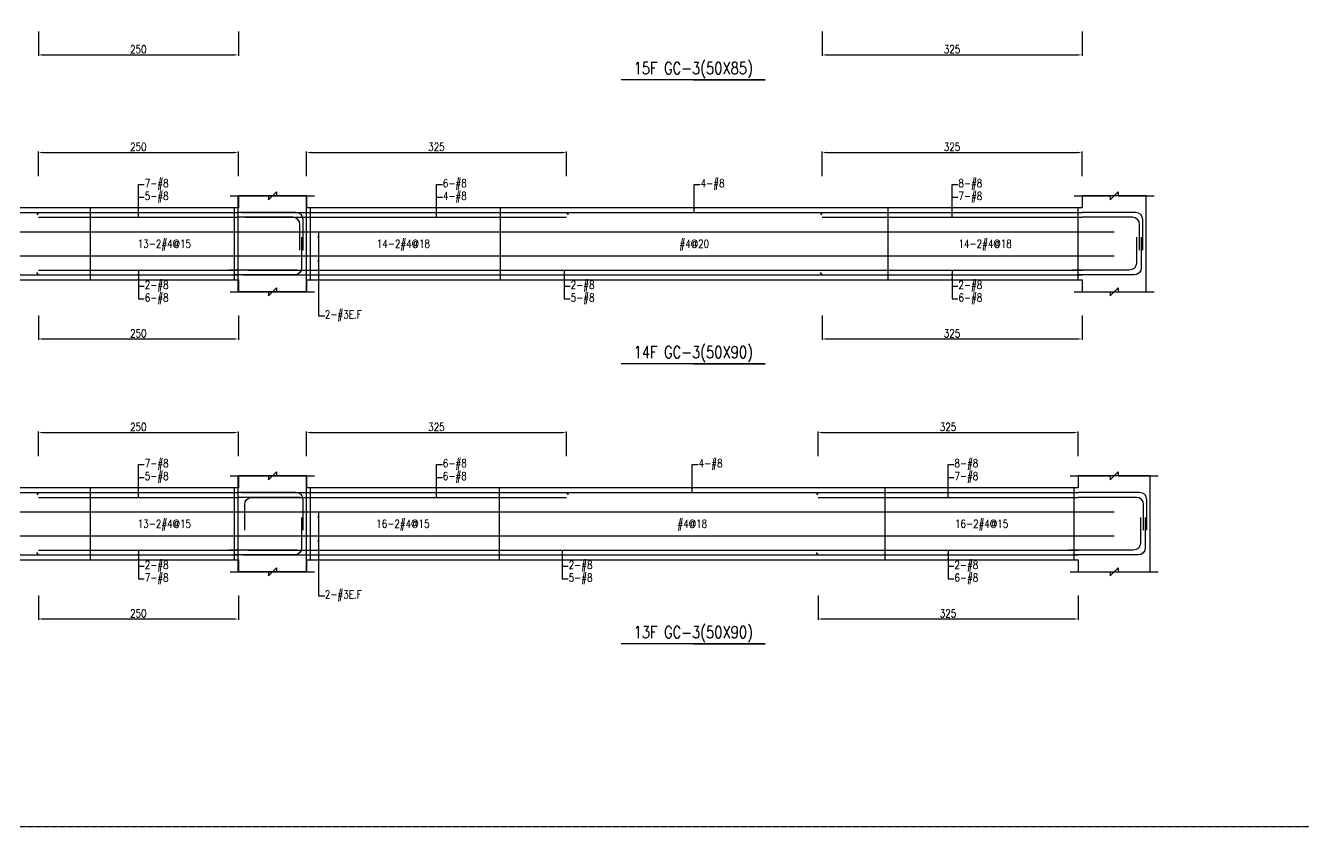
# Model space of a CAD drawing. Header units: millimetres. Extents: x 0 to 84580, y -12276 to 4373.
# Drawn here: x 27765 to 29362, y -6138 to -5137 of the extents above; entities that cross this region are included whole.
import ezdxf
from ezdxf.enums import TextEntityAlignment as Align

# ---------------------------------------------------------------- set-up
doc = ezdxf.new("R2010")
doc.units = ezdxf.units.MM
doc.header["$MEASUREMENT"] = 0
doc.linetypes.add('CENTER', pattern=[2, 1.25, -0.25, 0.25, -0.25])
for name, color, linetype in [('S-DIM', 2, 'Continuous'), ('S-GRID', 1, 'CENTER'), ('S-LEADER', 2, 'Continuous'), ('S-RC', 130, 'Continuous'), ('S-REINF', 6, 'Continuous'), ('S-TEXT', 2, 'Continuous')]:
    doc.layers.add(name, color=color, linetype=linetype)
doc.styles.add('CS4', font='romans.shx', dxfattribs={"width": 0.8, "bigfont": 'lsp.shx'})
doc.styles.get("Standard").update_dxf_attribs({"font": 'arial.ttf'})
doc.dimstyles.new('ISO-25', dxfattribs={"dimtxt": 2.5, "dimasz": 2.5, "dimexe": 1.25, "dimexo": 0.625, "dimtad": 1, "dimtxsty": 'Standard', "dimcen": 2.5, "dimadec": 0, "dimazin": 0, "dimtfac": 1, "dimtmove": 0, "dimatfit": 3, "dimfxl": 0, "dimarcsym": 0})

# ---------------------------------------------------------------- blocks, each defined once
blk = doc.blocks.new('*D1278')
at = {"layer": 'DEFPOINTS', "color": 0, "transparency": 16777216}
for p in [(28030.6, -5645.7), (27780.6, -5675.7), (28030.6, -5675.7)]:
    blk.add_point(p, dxfattribs=at)
at = {"layer": 'S-DIM', "color": 0, "lineweight": -2, "transparency": 16777216}
for p, q in [((27780.6, -5675.1), (27780.6, -5644.4)), ((27786.6, -5645.7), (28024.6, -5645.7)), ((28030.6, -5675.1), (28030.6, -5644.4))]:
    blk.add_line(p, q, dxfattribs=at)
at = {"layer": 'S-DIM', "color": 0, "transparency": 16777216}
for points in [[(27786.6, -5644.7), (27786.6, -5646.7), (27780.6, -5645.7)], [(28024.6, -5644.7), (28024.6, -5646.7), (28030.6, -5645.7)]]:
    blk.add_solid(points, dxfattribs=at)
at = {"layer": 'S-DIM', "color": 0, "transparency": 16777216, "insert": (27905.6, -5638.7), "char_height": 10, "attachment_point": 5, "style": 'CS4'}
blk.add_mtext('250', dxfattribs=at)
blk = doc.blocks.new('*D1280')
at = {"layer": 'DEFPOINTS', "color": 0, "transparency": 16777216}
for p in [(27780.6, -5848.7), (28030.6, -5848.7), (28030.6, -5878.7)]:
    blk.add_point(p, dxfattribs=at)
at = {"layer": 'S-DIM', "color": 0, "lineweight": -2, "transparency": 16777216}
for p, q in [((27780.6, -5849.3), (27780.6, -5879.9)), ((28030.6, -5849.3), (28030.6, -5879.9)), ((27786.6, -5878.7), (28024.6, -5878.7))]:
    blk.add_line(p, q, dxfattribs=at)
at = {"layer": 'S-DIM', "color": 0, "transparency": 16777216}
for points in [[(27786.6, -5877.7), (27786.6, -5879.7), (27780.6, -5878.7)], [(28024.6, -5877.7), (28024.6, -5879.7), (28030.6, -5878.7)]]:
    blk.add_solid(points, dxfattribs=at)
at = {"layer": 'S-DIM', "color": 0, "transparency": 16777216, "insert": (27905.6, -5871.7), "char_height": 10, "attachment_point": 5, "style": 'CS4'}
blk.add_mtext('250', dxfattribs=at)
blk = doc.blocks.new('*D1282')
at = {"layer": 'DEFPOINTS', "color": 0, "transparency": 16777216}
for p in [(28030.6, -5295.7), (27780.6, -5325.7), (28030.6, -5325.7)]:
    blk.add_point(p, dxfattribs=at)
at = {"layer": 'S-DIM', "color": 0, "lineweight": -2, "transparency": 16777216}
for p, q in [((27780.6, -5325.1), (27780.6, -5294.4)), ((27786.6, -5295.7), (28024.6, -5295.7)), ((28030.6, -5325.1), (28030.6, -5294.4))]:
    blk.add_line(p, q, dxfattribs=at)
at = {"layer": 'S-DIM', "color": 0, "transparency": 16777216}
for points in [[(27786.6, -5294.7), (27786.6, -5296.7), (27780.6, -5295.7)], [(28024.6, -5294.7), (28024.6, -5296.7), (28030.6, -5295.7)]]:
    blk.add_solid(points, dxfattribs=at)
at = {"layer": 'S-DIM', "color": 0, "transparency": 16777216, "insert": (27905.6, -5288.7), "char_height": 10, "attachment_point": 5, "style": 'CS4'}
blk.add_mtext('250', dxfattribs=at)
blk = doc.blocks.new('*D1284')
at = {"layer": 'DEFPOINTS', "color": 0, "transparency": 16777216}
for p in [(27780.6, -5498.7), (28030.6, -5498.7), (28030.6, -5528.7)]:
    blk.add_point(p, dxfattribs=at)
at = {"layer": 'S-DIM', "color": 0, "lineweight": -2, "transparency": 16777216}
for p, q in [((27780.6, -5499.3), (27780.6, -5529.9)), ((28030.6, -5499.3), (28030.6, -5529.9)), ((27786.6, -5528.7), (28024.6, -5528.7))]:
    blk.add_line(p, q, dxfattribs=at)
at = {"layer": 'S-DIM', "color": 0, "transparency": 16777216}
for points in [[(27786.6, -5527.7), (27786.6, -5529.7), (27780.6, -5528.7)], [(28024.6, -5527.7), (28024.6, -5529.7), (28030.6, -5528.7)]]:
    blk.add_solid(points, dxfattribs=at)
at = {"layer": 'S-DIM', "color": 0, "transparency": 16777216, "insert": (27905.6, -5521.7), "char_height": 10, "attachment_point": 5, "style": 'CS4'}
blk.add_mtext('250', dxfattribs=at)
blk = doc.blocks.new('*D1288')
at = {"layer": 'DEFPOINTS', "color": 0, "transparency": 16777216}
for p in [(27780.6, -5143.7), (28030.6, -5143.7), (28030.6, -5173.7)]:
    blk.add_point(p, dxfattribs=at)
at = {"layer": 'S-DIM', "color": 0, "lineweight": -2, "transparency": 16777216}
for p, q in [((27780.6, -5144.3), (27780.6, -5174.9)), ((28030.6, -5144.3), (28030.6, -5174.9)), ((27786.6, -5173.7), (28024.6, -5173.7))]:
    blk.add_line(p, q, dxfattribs=at)
at = {"layer": 'S-DIM', "color": 0, "transparency": 16777216}
for points in [[(27786.6, -5172.7), (27786.6, -5174.7), (27780.6, -5173.7)], [(28024.6, -5172.7), (28024.6, -5174.7), (28030.6, -5173.7)]]:
    blk.add_solid(points, dxfattribs=at)
at = {"layer": 'S-DIM', "color": 0, "transparency": 16777216, "insert": (27905.6, -5166.7), "char_height": 10, "attachment_point": 5, "style": 'CS4'}
blk.add_mtext('250', dxfattribs=at)
blk = doc.blocks.new('*D1297')
at = {"layer": 'DEFPOINTS', "color": 0, "transparency": 16777216}
for p in [(28440.7, -5645.7), (28115.7, -5675.7), (28440.7, -5675.7)]:
    blk.add_point(p, dxfattribs=at)
at = {"layer": 'S-DIM', "color": 0, "lineweight": -2, "transparency": 16777216}
for p, q in [((28115.7, -5675.1), (28115.7, -5644.4)), ((28121.7, -5645.7), (28434.7, -5645.7)), ((28440.7, -5675.1), (28440.7, -5644.4))]:
    blk.add_line(p, q, dxfattribs=at)
at = {"layer": 'S-DIM', "color": 0, "transparency": 16777216}
for points in [[(28121.7, -5644.7), (28121.7, -5646.7), (28115.7, -5645.7)], [(28434.7, -5644.7), (28434.7, -5646.7), (28440.7, -5645.7)]]:
    blk.add_solid(points, dxfattribs=at)
at = {"layer": 'S-DIM', "color": 0, "transparency": 16777216, "insert": (28278.2, -5638.7), "char_height": 10, "attachment_point": 5, "style": 'CS4'}
blk.add_mtext('325', dxfattribs=at)
blk = doc.blocks.new('*D1298')
at = {"layer": 'DEFPOINTS', "color": 0, "transparency": 16777216}
for p in [(29080.1, -5645.7), (28755.1, -5675.7), (29080.1, -5675.7)]:
    blk.add_point(p, dxfattribs=at)
at = {"layer": 'S-DIM', "color": 0, "lineweight": -2, "transparency": 16777216}
for p, q in [((28755.1, -5675.1), (28755.1, -5644.4)), ((28761.1, -5645.7), (29074.1, -5645.7)), ((29080.1, -5675.1), (29080.1, -5644.4))]:
    blk.add_line(p, q, dxfattribs=at)
at = {"layer": 'S-DIM', "color": 0, "transparency": 16777216}
for points in [[(28761.1, -5644.7), (28761.1, -5646.7), (28755.1, -5645.7)], [(29074.1, -5644.7), (29074.1, -5646.7), (29080.1, -5645.7)]]:
    blk.add_solid(points, dxfattribs=at)
at = {"layer": 'S-DIM', "color": 0, "transparency": 16777216, "insert": (28917.6, -5638.7), "char_height": 10, "attachment_point": 5, "style": 'CS4'}
blk.add_mtext('325', dxfattribs=at)
blk = doc.blocks.new('*D1299')
at = {"layer": 'DEFPOINTS', "color": 0, "transparency": 16777216}
for p in [(28755.1, -5848.7), (29080.1, -5848.7), (29080.1, -5878.7)]:
    blk.add_point(p, dxfattribs=at)
at = {"layer": 'S-DIM', "color": 0, "lineweight": -2, "transparency": 16777216}
for p, q in [((28755.1, -5849.3), (28755.1, -5879.9)), ((29080.1, -5849.3), (29080.1, -5879.9)), ((28761.1, -5878.7), (29074.1, -5878.7))]:
    blk.add_line(p, q, dxfattribs=at)
at = {"layer": 'S-DIM', "color": 0, "transparency": 16777216}
for points in [[(28761.1, -5877.7), (28761.1, -5879.7), (28755.1, -5878.7)], [(29074.1, -5877.7), (29074.1, -5879.7), (29080.1, -5878.7)]]:
    blk.add_solid(points, dxfattribs=at)
at = {"layer": 'S-DIM', "color": 0, "transparency": 16777216, "insert": (28917.6, -5871.7), "char_height": 10, "attachment_point": 5, "style": 'CS4'}
blk.add_mtext('325', dxfattribs=at)
blk = doc.blocks.new('*D1300')
at = {"layer": 'DEFPOINTS', "color": 0, "transparency": 16777216}
for p in [(28440.7, -5295.7), (28115.7, -5325.7), (28440.7, -5325.7)]:
    blk.add_point(p, dxfattribs=at)
at = {"layer": 'S-DIM', "color": 0, "lineweight": -2, "transparency": 16777216}
for p, q in [((28115.7, -5325.1), (28115.7, -5294.4)), ((28121.7, -5295.7), (28434.7, -5295.7)), ((28440.7, -5325.1), (28440.7, -5294.4))]:
    blk.add_line(p, q, dxfattribs=at)
at = {"layer": 'S-DIM', "color": 0, "transparency": 16777216}
for points in [[(28121.7, -5294.7), (28121.7, -5296.7), (28115.7, -5295.7)], [(28434.7, -5294.7), (28434.7, -5296.7), (28440.7, -5295.7)]]:
    blk.add_solid(points, dxfattribs=at)
at = {"layer": 'S-DIM', "color": 0, "transparency": 16777216, "insert": (28278.2, -5288.7), "char_height": 10, "attachment_point": 5, "style": 'CS4'}
blk.add_mtext('325', dxfattribs=at)
blk = doc.blocks.new('*D1301')
at = {"layer": 'DEFPOINTS', "color": 0, "transparency": 16777216}
for p in [(29085.1, -5295.7), (28760.1, -5325.7), (29085.1, -5325.7)]:
    blk.add_point(p, dxfattribs=at)
at = {"layer": 'S-DIM', "color": 0, "lineweight": -2, "transparency": 16777216}
for p, q in [((28760.1, -5325.1), (28760.1, -5294.4)), ((28766.1, -5295.7), (29079.1, -5295.7)), ((29085.1, -5325.1), (29085.1, -5294.4))]:
    blk.add_line(p, q, dxfattribs=at)
at = {"layer": 'S-DIM', "color": 0, "transparency": 16777216}
for points in [[(28766.1, -5294.7), (28766.1, -5296.7), (28760.1, -5295.7)], [(29079.1, -5294.7), (29079.1, -5296.7), (29085.1, -5295.7)]]:
    blk.add_solid(points, dxfattribs=at)
at = {"layer": 'S-DIM', "color": 0, "transparency": 16777216, "insert": (28922.6, -5288.7), "char_height": 10, "attachment_point": 5, "style": 'CS4'}
blk.add_mtext('325', dxfattribs=at)
blk = doc.blocks.new('*D1302')
at = {"layer": 'DEFPOINTS', "color": 0, "transparency": 16777216}
for p in [(28760.1, -5498.7), (29085.1, -5498.7), (29085.1, -5528.7)]:
    blk.add_point(p, dxfattribs=at)
at = {"layer": 'S-DIM', "color": 0, "lineweight": -2, "transparency": 16777216}
for p, q in [((28760.1, -5499.3), (28760.1, -5529.9)), ((29085.1, -5499.3), (29085.1, -5529.9)), ((28766.1, -5528.7), (29079.1, -5528.7))]:
    blk.add_line(p, q, dxfattribs=at)
at = {"layer": 'S-DIM', "color": 0, "transparency": 16777216}
for points in [[(28766.1, -5527.7), (28766.1, -5529.7), (28760.1, -5528.7)], [(29079.1, -5527.7), (29079.1, -5529.7), (29085.1, -5528.7)]]:
    blk.add_solid(points, dxfattribs=at)
at = {"layer": 'S-DIM', "color": 0, "transparency": 16777216, "insert": (28922.6, -5521.7), "char_height": 10, "attachment_point": 5, "style": 'CS4'}
blk.add_mtext('325', dxfattribs=at)
blk = doc.blocks.new('*D1305')
at = {"layer": 'DEFPOINTS', "color": 0, "transparency": 16777216}
for p in [(28760.1, -5143.7), (29085.1, -5143.7), (29085.1, -5173.7)]:
    blk.add_point(p, dxfattribs=at)
at = {"layer": 'S-DIM', "color": 0, "lineweight": -2, "transparency": 16777216}
for p, q in [((28760.1, -5144.3), (28760.1, -5174.9)), ((29085.1, -5144.3), (29085.1, -5174.9)), ((28766.1, -5173.7), (29079.1, -5173.7))]:
    blk.add_line(p, q, dxfattribs=at)
at = {"layer": 'S-DIM', "color": 0, "transparency": 16777216}
for points in [[(28766.1, -5172.7), (28766.1, -5174.7), (28760.1, -5173.7)], [(29079.1, -5172.7), (29079.1, -5174.7), (29085.1, -5173.7)]]:
    blk.add_solid(points, dxfattribs=at)
at = {"layer": 'S-DIM', "color": 0, "transparency": 16777216, "insert": (28922.6, -5166.7), "char_height": 10, "attachment_point": 5, "style": 'CS4'}
blk.add_mtext('325', dxfattribs=at)

msp = doc.modelspace()

# ---------------------------------------------------------------- linework, layer by layer
at = {"layer": 'S-GRID'}
msp.add_lwpolyline([(26145, -6138), (29374, -6138), (29374, -4069), (26145, -4069), (26145, -6138)], dxfattribs=at)
at = {"layer": 'S-RC'}
for points in [[(28599.13, -5204.682), (28689.13, -5204.682), (28509.13, -5204.682)], [(28020.53, -5349.682), (28068.13, -5349.692), (28068.129, -5354.692), (28078.131, -5344.693), (28078.13, -5349.693), (28125.73, -5349.703)], [(28020.63, -5349.682), (28068.13, -5349.692), (28068.129, -5354.692), (28078.131, -5344.693), (28078.13, -5349.693), (28125.63, -5349.703)], [(28115.73, -5454.682), (28115.73, -5469.682), (28030.53, -5469.682), (28030.53, -5349.682), (28115.73, -5349.682), (28115.73, -5364.682)], [(28030.63, -5454.682), (28030.63, -5469.682), (28115.63, -5469.682), (28115.63, -5349.682), (28030.63, -5349.682), (28030.63, -5364.682)], [(29075.13, -5349.682), (29120.13, -5349.691), (29120.129, -5354.691), (29130.131, -5344.693), (29130.13, -5349.693), (29175.13, -5349.702)], [(29085.13, -5454.682), (29085.13, -5469.682), (29165.13, -5469.682), (29165.13, -5349.682), (29085.13, -5349.682), (29085.13, -5364.682)], [(28030.63, -5364.682), (27290.63, -5364.682)], [(29085.13, -5364.682), (28115.73, -5364.682)], [(27290.63, -5454.682), (28030.63, -5454.682)], [(28115.73, -5454.682), (29085.13, -5454.682)], [(28020.53, -5469.682), (28068.13, -5469.692), (28068.129, -5474.692), (28078.131, -5464.693), (28078.13, -5469.693), (28125.73, -5469.703)], [(28020.63, -5469.682), (28068.13, -5469.692), (28068.129, -5474.692), (28078.131, -5464.693), (28078.13, -5469.693), (28125.63, -5469.703)], [(29075.13, -5469.682), (29120.13, -5469.691), (29120.129, -5474.691), (29130.131, -5464.693), (29130.13, -5469.693), (29175.13, -5469.702)], [(28599.13, -5559.682), (28689.13, -5559.682), (28509.13, -5559.682)], [(28020.53, -5699.682), (28068.13, -5699.692), (28068.129, -5704.692), (28078.131, -5694.693), (28078.13, -5699.693), (28125.73, -5699.703)], [(28020.63, -5699.682), (28068.13, -5699.692), (28068.129, -5704.692), (28078.131, -5694.693), (28078.13, -5699.693), (28125.63, -5699.703)], [(28115.73, -5804.682), (28115.73, -5819.682), (28030.53, -5819.682), (28030.53, -5699.682), (28115.73, -5699.682), (28115.73, -5714.682)], [(28030.63, -5804.682), (28030.63, -5819.682), (28115.63, -5819.682), (28115.63, -5699.682), (28030.63, -5699.682), (28030.63, -5714.682)], [(29070.13, -5699.682), (29120.13, -5699.692), (29120.129, -5704.692), (29130.131, -5694.694), (29130.13, -5699.694), (29180.13, -5699.704)], [(29080.13, -5804.682), (29080.13, -5819.682), (29170.13, -5819.682), (29170.13, -5699.682), (29080.13, -5699.682), (29080.13, -5714.682)], [(28030.63, -5714.682), (27290.63, -5714.682)], [(29080.13, -5714.682), (28115.73, -5714.682)], [(27290.63, -5804.682), (28030.63, -5804.682)], [(28115.73, -5804.682), (29080.13, -5804.682)], [(28020.53, -5819.682), (28068.13, -5819.692), (28068.129, -5824.692), (28078.131, -5814.693), (28078.13, -5819.693), (28125.73, -5819.703)], [(28020.63, -5819.682), (28068.13, -5819.692), (28068.129, -5824.692), (28078.131, -5814.693), (28078.13, -5819.693), (28125.63, -5819.703)], [(29070.13, -5819.682), (29120.13, -5819.692), (29120.129, -5824.692), (29130.131, -5814.694), (29130.13, -5819.694), (29180.13, -5819.704)], [(28599.13, -5909.682), (28689.13, -5909.682), (28509.13, -5909.682)]]:
    msp.add_lwpolyline(points, dxfattribs=at)
at = {"layer": 'S-REINF', "color": 1}
for points in [[(27845.63, -5454.682), (27845.63, -5364.682)], [(28025.63, -5454.682), (28025.63, -5364.682)], [(28120.73, -5454.682), (28120.73, -5364.682)], [(28358.08, -5454.682), (28358.08, -5364.682)], [(28842.78, -5454.682), (28842.78, -5364.682)], [(29080.13, -5454.682), (29080.13, -5364.682)], [(27248.13, -5394.682), (28073.13, -5394.682)], [(28073.13, -5394.682), (29125.13, -5394.682)], [(27248.13, -5424.682), (28073.13, -5424.682)], [(28073.13, -5424.682), (29125.13, -5424.682)], [(27845.63, -5804.682), (27845.63, -5714.682)], [(28025.63, -5804.682), (28025.63, -5714.682)], [(28120.73, -5804.682), (28120.73, -5714.682)], [(28356.83, -5804.682), (28356.83, -5714.682)], [(28839.03, -5804.682), (28839.03, -5714.682)], [(29075.13, -5804.682), (29075.13, -5714.682)], [(27248.13, -5744.682), (28073.13, -5744.682)], [(28073.13, -5744.682), (29125.13, -5744.682)], [(27248.13, -5774.682), (28073.13, -5774.682)], [(28073.13, -5774.682), (29125.13, -5774.682)]]:
    msp.add_lwpolyline(points, dxfattribs=at)
at = {"layer": 'S-REINF'}
for points in [[(27540.63, -5370.682), (27780.63, -5370.682)], [(27780.63, -5370.682), (27778.63, -5373.682)], [(27780.63, -5370.682), (28030.63, -5370.682)], [(27780.63, -5376.682), (28030.63, -5376.682)], [(28034.53, -5370.682), (28115.73, -5370.682)], [(28038.53, -5376.682), (28115.73, -5376.682)], [(28115.73, -5370.682), (28440.73, -5370.682)], [(28115.73, -5376.682), (28440.73, -5376.682)], [(28440.73, -5370.682), (28442.73, -5373.682)], [(28440.73, -5370.682), (28760.13, -5370.682)], [(28760.13, -5370.682), (28758.13, -5373.682)], [(28760.13, -5370.682), (29085.13, -5370.682)], [(28760.13, -5376.682), (29085.13, -5376.682)], [(27780.63, -5448.682), (27778.63, -5445.682)], [(27780.63, -5442.682), (28030.63, -5442.682)], [(28103.63, -5442.682), (28018.63, -5442.682)], [(28042.53, -5442.682), (28115.73, -5442.682)], [(28115.73, -5442.682), (28760.13, -5442.682)], [(28760.13, -5448.682), (28758.13, -5445.682)], [(28760.13, -5442.682), (29085.13, -5442.682)], [(27540.63, -5448.682), (27780.63, -5448.682)], [(27780.63, -5448.682), (28030.63, -5448.682)], [(28036.53, -5448.682), (28115.73, -5448.682)], [(28115.73, -5448.682), (28760.13, -5448.682)], [(28760.13, -5448.682), (29085.13, -5448.682)], [(27540.63, -5720.682), (27780.63, -5720.682)], [(27780.63, -5720.682), (27778.63, -5723.682)], [(27780.63, -5720.682), (28030.63, -5720.682)], [(27780.63, -5726.682), (28030.63, -5726.682)], [(28107.63, -5726.682), (28030.63, -5726.682)], [(28034.53, -5720.682), (28115.73, -5720.682)], [(28115.73, -5720.682), (28440.73, -5720.682)], [(28115.73, -5726.682), (28440.73, -5726.682)], [(28440.73, -5720.682), (28442.73, -5723.682)], [(28440.73, -5720.682), (28755.13, -5720.682)], [(28755.13, -5720.682), (28753.13, -5723.682)], [(28755.13, -5720.682), (29080.13, -5720.682)], [(28755.13, -5726.682), (29080.13, -5726.682)], [(27780.63, -5798.682), (27778.63, -5795.682)], [(27780.63, -5792.682), (28030.63, -5792.682)], [(28103.63, -5792.682), (28018.63, -5792.682)], [(28042.53, -5792.682), (28115.73, -5792.682)], [(28115.73, -5792.682), (28755.13, -5792.682)], [(28755.13, -5798.682), (28753.13, -5795.682)], [(28755.13, -5792.682), (29080.13, -5792.682)], [(27540.63, -5798.682), (27780.63, -5798.682)], [(27780.63, -5798.682), (28030.63, -5798.682)], [(28036.53, -5798.682), (28115.73, -5798.682)], [(28115.73, -5798.682), (28755.13, -5798.682)], [(28755.13, -5798.682), (29080.13, -5798.682)]]:
    msp.add_lwpolyline(points, dxfattribs=at)
for points in [[(28111.63, -5417.682), (28111.63, -5379.682, 0.41421356), (28102.63, -5370.682), (28030.63, -5370.682)], [(28107.63, -5417.682), (28107.63, -5385.682, 0.41421356), (28098.63, -5376.682), (28030.63, -5376.682)], [(29161.13, -5417.682), (29161.13, -5379.682, 0.41421356), (29152.13, -5370.682), (29085.13, -5370.682)], [(29157.13, -5417.682), (29157.13, -5385.682, 0.41421356), (29148.13, -5376.682), (29085.13, -5376.682)], [(28109.63, -5401.682), (28109.63, -5439.682, -0.41421356), (28100.63, -5448.682), (28024.63, -5448.682)], [(29153.13, -5401.682), (29153.13, -5433.682, -0.41421356), (29144.13, -5442.682), (29073.13, -5442.682)], [(29159.13, -5401.682), (29159.13, -5439.682, -0.41421356), (29150.13, -5448.682), (29079.13, -5448.682)], [(28111.63, -5767.682), (28111.63, -5729.682, 0.41421356), (28102.63, -5720.682), (28030.63, -5720.682)], [(28038.53, -5767.682), (28038.53, -5735.682, -0.41421356), (28047.53, -5726.682), (28115.73, -5726.682)], [(29166.13, -5767.682), (29166.13, -5729.682, 0.41421356), (29157.13, -5720.682), (29080.13, -5720.682)], [(29162.13, -5767.682), (29162.13, -5735.682, 0.41421356), (29153.13, -5726.682), (29080.13, -5726.682)], [(28109.63, -5751.682), (28109.63, -5789.682, -0.41421356), (28100.63, -5798.682), (28024.63, -5798.682)], [(29158.13, -5751.682), (29158.13, -5783.682, -0.41421356), (29149.13, -5792.682), (29068.13, -5792.682)], [(29164.13, -5751.682), (29164.13, -5789.682, -0.41421356), (29155.13, -5798.682), (29074.13, -5798.682)]]:
    msp.add_lwpolyline(points, format="xyb", dxfattribs=at)

# ---------------------------------------------------------------- texts
at = {"layer": 'S-LEADER', "char_height": 10, "attachment_point": 4, "style": 'CS4'}
for s, insert in [('7-#8', (27913.63, -5335.682)), ('6-#8', (28286.23, -5335.682)), ('4-#8', (28608.43, -5335.682)), ('8-#8', (28930.63, -5335.682)), ('5-#8', (27913.63, -5351.682)), ('4-#8', (28286.23, -5351.682)), ('7-#8', (28930.63, -5351.682)), ('2-#8', (27913.63, -5462.682)), ('2-#8', (28445.93, -5462.682)), ('2-#8', (28930.63, -5462.682)), ('6-#8', (27913.63, -5478.682)), ('5-#8', (28445.93, -5478.682)), ('6-#8', (28930.63, -5478.682)), ('7-#8', (27913.63, -5685.682)), ('6-#8', (28286.23, -5685.682)), ('4-#8', (28605.93, -5685.682)), ('8-#8', (28925.63, -5685.682)), ('5-#8', (27913.63, -5701.682)), ('6-#8', (28286.23, -5701.682)), ('7-#8', (28925.63, -5701.682)), ('2-#8', (27913.63, -5812.682)), ('2-#8', (28443.43, -5812.682)), ('2-#8', (28925.63, -5812.682)), ('7-#8', (27913.63, -5828.682)), ('5-#8', (28443.43, -5828.682)), ('6-#8', (28925.63, -5828.682))]:
    msp.add_mtext(s, dxfattribs=dict(at, insert=insert))
at = {"layer": 'S-LEADER', "color": 3, "char_height": 10, "attachment_point": 4, "style": 'CS4'}
for insert in [(28138.73, -5499.682), (28138.73, -5849.682)]:
    msp.add_mtext('2-#3E.F', dxfattribs=dict(at, insert=insert))
at = {"layer": 'S-RC', "style": 'CS4', "width": 0.8}
for s, p in [('15F GC-3(50X85)', (28599.13, -5197.682)), ('14F GC-3(50X90)', (28599.13, -5552.682)), ('13F GC-3(50X90)', (28599.13, -5902.682))]:
    msp.add_text(s, height=15, dxfattribs=at).set_placement(p, align=Align.CENTER)
at = {"layer": 'S-TEXT', "color": 1, "style": 'CS4', "width": 0.8}
for s, p in [('13-2#4@15', (27938.13, -5414.682)), ('14-2#4@18', (28236.905, -5414.682)), ('#4@20', (28600.43, -5414.682)), ('14-2#4@18', (28963.955, -5414.682)), ('13-2#4@15', (27938.13, -5764.682)), ('16-2#4@15', (28236.28, -5764.682)), ('#4@18', (28597.93, -5764.682)), ('16-2#4@15', (28959.58, -5764.682))]:
    msp.add_text(s, height=10, dxfattribs=at).set_placement(p, align=Align.CENTER)

# ---------------------------------------------------------------- dimensions: what is measured, and where the dimension line sits
at = {"layer": 'S-DIM'}
for p1, p2, distance, picture, middle in [((27780.63, -5143.682), (28030.63, -5143.682), -30, '*D1288', (27905.63, -5166.682)), ((28760.13, -5143.682), (29085.13, -5143.682), -30, '*D1305', (28922.63, -5166.682)), ((27780.63, -5325.682), (28030.63, -5325.682), 30, '*D1282', (27905.63, -5288.682)), ((28115.73, -5325.682), (28440.73, -5325.682), 30, '*D1300', (28278.23, -5288.682)), ((28760.13, -5325.682), (29085.13, -5325.682), 30, '*D1301', (28922.63, -5288.682)), ((27780.63, -5498.682), (28030.63, -5498.682), -30, '*D1284', (27905.63, -5521.682)), ((28760.13, -5498.682), (29085.13, -5498.682), -30, '*D1302', (28922.63, -5521.682)), ((27780.63, -5675.682), (28030.63, -5675.682), 30, '*D1278', (27905.63, -5638.682)), ((28115.73, -5675.682), (28440.73, -5675.682), 30, '*D1297', (28278.23, -5638.682)), ((28755.13, -5675.682), (29080.13, -5675.682), 30, '*D1298', (28917.63, -5638.682)), ((27780.63, -5848.682), (28030.63, -5848.682), -30, '*D1280', (27905.63, -5871.682)), ((28755.13, -5848.682), (29080.13, -5848.682), -30, '*D1299', (28917.63, -5871.682))]:
    dim = msp.add_aligned_dim(p1=p1, p2=p2, distance=distance, dimstyle='ISO-25', override={"dimtxt": 10, "dimasz": 6, "dimgap": 2, "dimtxsty": 'CS4'}, dxfattribs=at)
    dim.commit()
    dim.dimension.update_dxf_attribs({"geometry": picture, "text_midpoint": middle})

# ---------------------------------------------------------------- leaders
at = {"layer": 'S-LEADER', "annotation_type": 0, "has_hookline": 1, "hookline_direction": 0}
for points, override, text_width in [([(27905.63, -5370.682), (27905.63, -5335.682), (27913.005, -5335.682)], {"dimasz": 6, "dimtad": 0}, 30.857), ([(28278.23, -5370.682), (28278.23, -5335.682), (28285.605, -5335.682)], {"dimasz": 6, "dimtad": 0}, 30.476), ([(28600.43, -5370.682), (28600.43, -5335.682), (28607.805, -5335.682)], {"dimasz": 6, "dimtad": 0}, 30.857), ([(28922.63, -5370.682), (28922.63, -5335.682), (28930.005, -5335.682)], {"dimasz": 6, "dimtad": 0}, 30.857), ([(27905.63, -5376.682), (27905.63, -5351.682), (27913.005, -5351.682)], {"dimasz": 6, "dimtad": 0}, 30.857), ([(28278.23, -5376.682), (28278.23, -5351.682), (28285.605, -5351.682)], {"dimasz": 6, "dimtad": 0}, 30.857), ([(28922.63, -5376.682), (28922.63, -5351.682), (28930.005, -5351.682)], {"dimasz": 6, "dimtad": 0}, 30.857), ([(28130.73, -5424.682), (28130.73, -5499.682), (28138.105, -5499.682)], {"dimasz": 8, "dimtad": 0}, 49.524), ([(27905.63, -5442.682), (27905.63, -5462.682), (27913.005, -5462.682)], {"dimasz": 6, "dimtad": 0}, 30.857), ([(28437.93, -5442.682), (28437.93, -5462.682), (28445.305, -5462.682)], {"dimasz": 6, "dimtad": 0}, 30.857), ([(28922.63, -5442.682), (28922.63, -5462.682), (28930.005, -5462.682)], {"dimasz": 6, "dimtad": 0}, 30.857), ([(27905.63, -5448.682), (27905.63, -5478.682), (27913.005, -5478.682)], {"dimasz": 6, "dimtad": 0}, 30.476), ([(28437.93, -5448.682), (28437.93, -5478.682), (28445.305, -5478.682)], {"dimasz": 6, "dimtad": 0}, 30.857), ([(28922.63, -5448.682), (28922.63, -5478.682), (28930.005, -5478.682)], {"dimasz": 6, "dimtad": 0}, 30.476), ([(27905.63, -5720.682), (27905.63, -5685.682), (27913.005, -5685.682)], {"dimasz": 6, "dimtad": 0}, 30.857), ([(28278.23, -5720.682), (28278.23, -5685.682), (28285.605, -5685.682)], {"dimasz": 6, "dimtad": 0}, 30.476), ([(28597.93, -5720.682), (28597.93, -5685.682), (28605.305, -5685.682)], {"dimasz": 6, "dimtad": 0}, 30.857), ([(28917.63, -5720.682), (28917.63, -5685.682), (28925.005, -5685.682)], {"dimasz": 6, "dimtad": 0}, 30.857), ([(27905.63, -5726.682), (27905.63, -5701.682), (27913.005, -5701.682)], {"dimasz": 6, "dimtad": 0}, 30.857), ([(28278.23, -5726.682), (28278.23, -5701.682), (28285.605, -5701.682)], {"dimasz": 6, "dimtad": 0}, 30.476), ([(28917.63, -5726.682), (28917.63, -5701.682), (28925.005, -5701.682)], {"dimasz": 6, "dimtad": 0}, 30.857), ([(28130.73, -5774.682), (28130.73, -5849.682), (28138.105, -5849.682)], {"dimasz": 8, "dimtad": 0}, 49.524), ([(27905.63, -5792.682), (27905.63, -5812.682), (27913.005, -5812.682)], {"dimasz": 6, "dimtad": 0}, 30.857), ([(28435.43, -5792.682), (28435.43, -5812.682), (28442.805, -5812.682)], {"dimasz": 6, "dimtad": 0}, 30.857), ([(28917.63, -5792.682), (28917.63, -5812.682), (28925.005, -5812.682)], {"dimasz": 6, "dimtad": 0}, 30.857), ([(27905.63, -5798.682), (27905.63, -5828.682), (27913.005, -5828.682)], {"dimasz": 6, "dimtad": 0}, 30.857), ([(28435.43, -5798.682), (28435.43, -5828.682), (28442.805, -5828.682)], {"dimasz": 6, "dimtad": 0}, 30.857), ([(28917.63, -5798.682), (28917.63, -5828.682), (28925.005, -5828.682)], {"dimasz": 6, "dimtad": 0}, 30.476)]:
    msp.add_leader(points, dimstyle='ISO-25', override=override, dxfattribs=dict(at, text_width=text_width))
at = {"layer": 'S-LEADER'}
for points in [[(28130.73, -5394.682), (28130.73, -5499.682), (28138.73, -5499.682)], [(28130.73, -5744.682), (28130.73, -5849.682), (28138.73, -5849.682)]]:
    msp.add_leader(points, dimstyle='ISO-25', override={"dimasz": 8}, dxfattribs=at)

doc.saveas('drawing.dxf')
